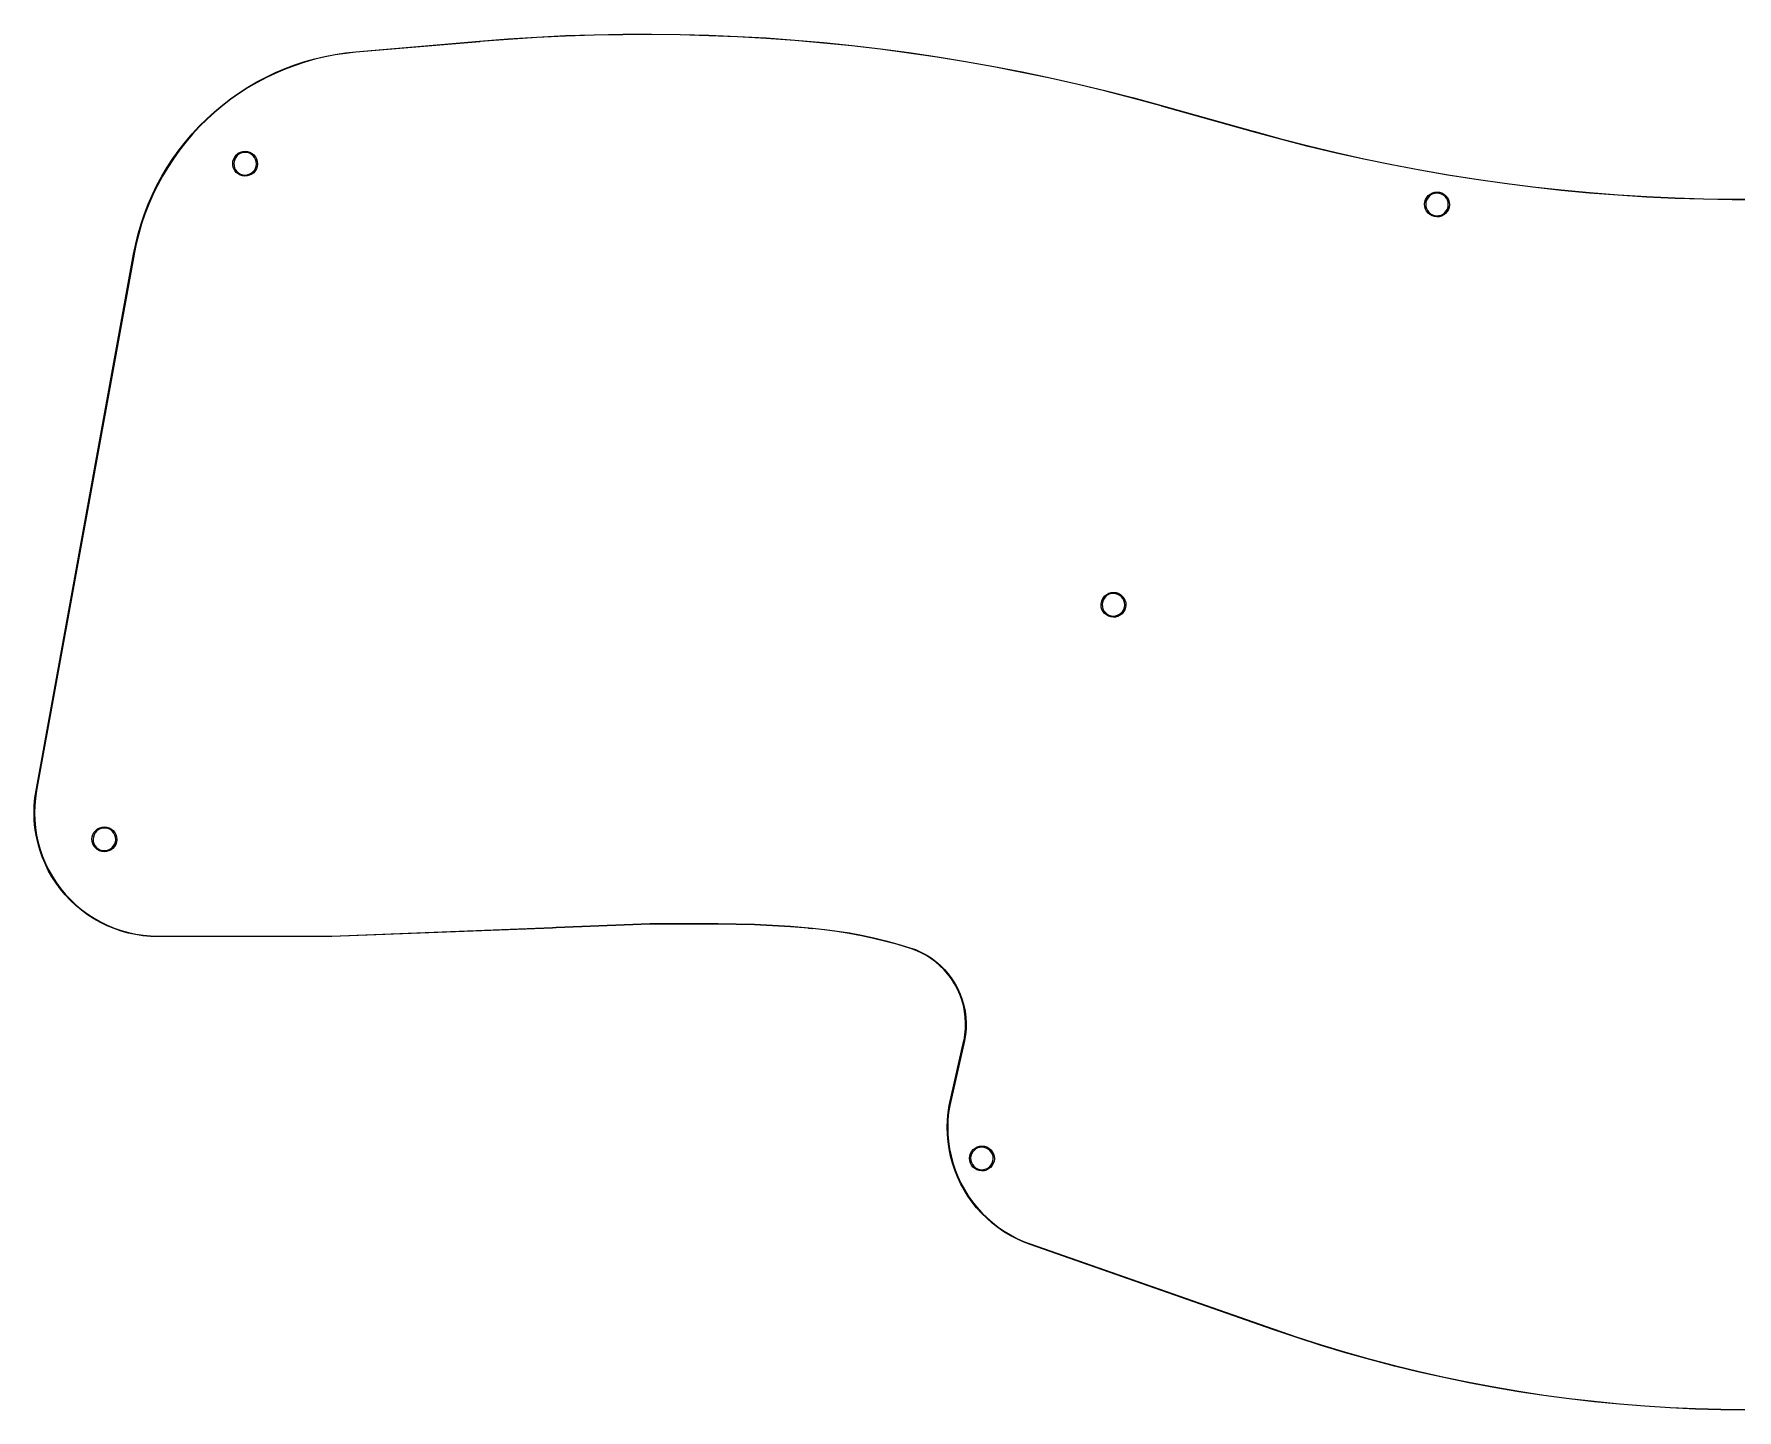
# Model space of a CAD drawing. Extents: x 0.2 to 11.6, y -6.3 to -1.7.
# Drawn here: x 0.17 to 5.87, y -6.31 to -1.71 of the extents above; entities that cross this region are included whole.
import ezdxf

# ---------------------------------------------------------------- set-up
doc = ezdxf.new("R2010")
doc.units = 0
doc.header["$MEASUREMENT"] = 0
doc.layers.add('BLACK', color=7, linetype='CONTINUOUS')

msp = doc.modelspace()

# ---------------------------------------------------------------- linework, layer by layer
at = {"layer": 'BLACK', "linetype": 'CONTINUOUS'}
for p, q in [((2.13921, -1.70954), (2.23522, -1.70922)), ((2.23522, -1.70922), (2.33122, -1.71034)), ((1.24556, -1.76829), (1.65984, -1.73269)), ((1.66001, -1.73465), (1.24573, -1.77025)), ((1.65984, -1.73269), (1.75556, -1.72519)), ((1.66042, -1.73444), (1.66001, -1.73465)), ((1.75568, -1.72697), (1.66042, -1.73444)), ((1.75556, -1.72519), (1.85137, -1.71912)), ((1.85147, -1.72091), (1.75568, -1.72697)), ((1.85137, -1.71912), (1.94727, -1.71449)), ((1.94734, -1.71628), (1.85147, -1.72091)), ((1.94727, -1.71449), (2.04322, -1.7113)), ((2.04327, -1.71308), (1.94734, -1.71628)), ((2.04322, -1.7113), (2.13921, -1.70954)), ((2.13923, -1.71133), (2.04327, -1.71308)), ((2.23521, -1.71101), (2.13923, -1.71133)), ((2.33118, -1.71213), (2.23521, -1.71101)), ((2.42713, -1.71469), (2.33118, -1.71213)), ((2.33122, -1.71034), (2.42719, -1.7129)), ((2.52303, -1.71868), (2.42713, -1.71469)), ((2.42719, -1.7129), (2.52312, -1.7169)), ((2.61885, -1.72411), (2.52303, -1.71868)), ((2.52312, -1.7169), (2.61897, -1.72233)), ((2.71459, -1.73098), (2.61885, -1.72411)), ((2.61897, -1.72233), (2.71473, -1.7292)), ((2.81021, -1.73928), (2.71459, -1.73098)), ((2.71473, -1.7292), (2.81038, -1.7375)), ((2.9057, -1.74901), (2.81021, -1.73928)), ((2.81038, -1.7375), (2.90589, -1.74723)), ((3.00102, -1.76017), (2.9057, -1.74901)), ((2.90589, -1.74723), (3.00125, -1.75839)), ((3.09618, -1.77276), (3.00102, -1.76017)), ((3.00125, -1.75839), (3.09642, -1.77098)), ((1.00906, -1.82443), (1.04168, -1.81217)), ((1.04228, -1.81386), (1.00972, -1.82609)), ((1.04168, -1.81217), (1.07479, -1.8013)), ((1.07531, -1.80301), (1.04228, -1.81386)), ((1.07479, -1.8013), (1.10833, -1.79183)), ((1.10878, -1.79356), (1.07531, -1.80301)), ((1.10833, -1.79183), (1.14223, -1.78378)), ((1.14261, -1.78553), (1.10878, -1.79356)), ((1.14223, -1.78378), (1.17645, -1.77717)), ((1.17675, -1.77893), (1.14261, -1.78553)), ((1.17645, -1.77717), (1.21091, -1.772)), ((1.21114, -1.77377), (1.17675, -1.77893)), ((1.21091, -1.772), (1.24556, -1.76829)), ((1.24529, -1.77011), (1.21114, -1.77377)), ((1.24573, -1.77025), (1.24529, -1.77011)), ((1.24556, -1.76829), (1.24556, -1.76829)), ((3.19113, -1.78677), (3.09618, -1.77276)), ((3.09642, -1.77098), (3.1914, -1.785)), ((3.28586, -1.8022), (3.19113, -1.78677)), ((3.1914, -1.785), (3.28616, -1.80043)), ((3.38035, -1.81905), (3.28586, -1.8022)), ((3.28616, -1.80043), (3.38068, -1.81729)), ((3.47458, -1.83731), (3.38035, -1.81905)), ((3.38068, -1.81729), (3.47493, -1.83556)), ((0.884585, -1.88682), (0.914691, -1.86927)), ((0.915557, -1.87083), (0.885516, -1.88834)), ((0.914691, -1.86927), (0.945509, -1.853)), ((0.946309, -1.8546), (0.915557, -1.87083)), ((0.945509, -1.853), (0.976984, -1.83805)), ((0.977716, -1.83968), (0.946309, -1.8546)), ((0.976984, -1.83805), (1.00906, -1.82443)), ((1.00972, -1.82609), (0.977716, -1.83968)), ((3.56852, -1.85698), (3.47458, -1.83731)), ((3.47493, -1.83556), (3.5689, -1.85523)), ((3.66216, -1.87806), (3.56852, -1.85698)), ((3.5689, -1.85523), (3.66256, -1.87632)), ((3.75547, -1.90054), (3.66216, -1.87806)), ((3.66256, -1.87632), (3.7559, -1.8988)), ((0.799066, -1.94685), (0.826721, -1.92564)), ((0.827777, -1.92708), (0.800182, -1.94824)), ((0.826721, -1.92564), (0.855245, -1.90562)), ((0.856239, -1.90711), (0.827777, -1.92708)), ((0.855245, -1.90562), (0.884585, -1.88682)), ((0.885516, -1.88834), (0.856239, -1.90711)), ((3.84843, -1.92441), (3.75547, -1.90054)), ((3.7559, -1.8988), (3.84889, -1.92268)), ((3.94061, -1.94956), (3.84843, -1.92441)), ((3.84889, -1.92268), (3.94151, -1.94795)), ((0.72179, -2.01716), (0.746554, -1.99265)), ((0.747783, -1.99394), (0.723072, -2.01841)), ((0.746554, -1.99265), (0.772328, -1.96919)), ((0.773501, -1.97054), (0.747783, -1.99394)), ((0.772328, -1.96919), (0.799066, -1.94685)), ((0.800182, -1.94824), (0.773501, -1.97054)), ((3.94098, -1.94985), (3.94061, -1.94956)), ((4.24788, -2.03606), (3.94098, -1.94985)), ((3.94151, -1.94795), (4.24842, -2.03416)), ((0.675465, -2.06922), (0.69808, -2.0427)), ((0.699413, -2.04389), (0.676848, -2.07035)), ((0.69808, -2.0427), (0.72179, -2.01716)), ((0.723072, -2.01841), (0.699413, -2.04389)), ((4.34003, -2.06116), (4.24788, -2.03606)), ((4.24842, -2.03416), (4.24879, -2.03446)), ((4.24879, -2.03446), (4.34048, -2.05944)), ((0.633683, -2.12498), (0.653987, -2.09666)), ((0.655416, -2.09773), (0.635155, -2.12599)), ((0.653987, -2.09666), (0.675465, -2.06922)), ((0.676848, -2.07035), (0.655416, -2.09773)), ((0.846102, -2.1132), (0.852427, -2.10812)), ((0.852427, -2.10812), (0.859619, -2.10436)), ((0.861026, -2.10784), (0.854483, -2.11126)), ((0.859619, -2.10436), (0.867405, -2.10207)), ((0.868108, -2.10575), (0.861026, -2.10784)), ((0.867405, -2.10207), (0.875487, -2.10133)), ((0.875461, -2.10509), (0.868108, -2.10575)), ((0.882803, -2.10586), (0.875461, -2.10509)), ((0.875487, -2.10133), (0.883558, -2.10218)), ((0.889856, -2.10804), (0.882803, -2.10586)), ((0.883558, -2.10218), (0.891311, -2.10458)), ((0.896351, -2.11155), (0.889856, -2.10804)), ((0.891311, -2.10458), (0.89845, -2.10844)), ((4.43256, -2.08483), (4.34003, -2.06116)), ((4.34048, -2.05944), (4.43298, -2.0831)), ((4.52544, -2.10704), (4.43256, -2.08483)), ((4.43298, -2.0831), (4.52584, -2.1053)), ((4.61866, -2.12779), (4.52544, -2.10704)), ((4.52584, -2.1053), (4.61904, -2.12605)), ((0.596739, -2.18406), (0.614589, -2.15413)), ((0.616102, -2.15508), (0.598291, -2.18494)), ((0.614589, -2.15413), (0.633683, -2.12498)), ((0.635155, -2.12599), (0.616102, -2.15508)), ((0.833617, -2.14233), (0.834522, -2.13427)), ((0.833621, -2.14239), (0.833617, -2.14233)), ((0.834296, -2.15042), (0.833621, -2.14239)), ((0.836533, -2.15822), (0.834296, -2.15042)), ((0.834522, -2.13427), (0.836976, -2.12653)), ((0.840243, -2.16544), (0.836533, -2.15822)), ((0.836976, -2.12653), (0.840885, -2.11942)), ((0.838194, -2.13505), (0.837371, -2.14239)), ((0.837371, -2.14239), (0.837989, -2.14974)), ((0.837989, -2.14974), (0.840024, -2.15684)), ((0.840427, -2.12801), (0.838194, -2.13505)), ((0.840024, -2.15684), (0.843399, -2.16341)), ((0.843984, -2.12154), (0.840427, -2.12801)), ((0.840885, -2.11942), (0.846102, -2.1132)), ((0.843399, -2.16341), (0.847985, -2.16919)), ((0.848729, -2.11589), (0.843984, -2.12154)), ((0.854483, -2.11126), (0.848729, -2.11589)), ((0.902039, -2.11626), (0.896351, -2.11155)), ((0.89845, -2.10844), (0.904704, -2.11361)), ((0.901284, -2.17031), (0.906109, -2.16472)), ((0.906705, -2.12198), (0.902039, -2.11626)), ((0.904704, -2.11361), (0.909833, -2.1199)), ((0.906109, -2.16472), (0.909755, -2.1583)), ((0.910172, -2.1285), (0.906705, -2.12198)), ((0.913186, -2.15983), (0.909177, -2.16688)), ((0.909755, -2.1583), (0.912086, -2.15129)), ((0.909833, -2.1199), (0.913643, -2.12707)), ((0.912305, -2.13557), (0.910172, -2.1285)), ((0.912086, -2.15129), (0.913011, -2.14397)), ((0.913026, -2.14291), (0.912305, -2.13557)), ((0.913011, -2.14397), (0.913026, -2.14291)), ((0.915747, -2.15213), (0.913186, -2.15983)), ((0.913643, -2.12707), (0.915989, -2.13484)), ((0.916765, -2.14407), (0.915747, -2.15213)), ((0.915989, -2.13484), (0.916781, -2.14291)), ((0.916781, -2.14291), (0.916765, -2.14407)), ((4.7122, -2.14709), (4.61866, -2.12779)), ((4.61904, -2.12605), (4.71255, -2.14534)), ((4.80603, -2.16492), (4.7122, -2.14709)), ((4.71255, -2.14534), (4.80634, -2.16316)), ((4.90012, -2.18128), (4.80603, -2.16492)), ((4.80634, -2.16316), (4.90041, -2.17952)), ((0.564894, -2.24604), (0.580164, -2.21471)), ((0.581752, -2.21553), (0.566515, -2.24679)), ((0.580164, -2.21471), (0.596739, -2.18406)), ((0.598291, -2.18494), (0.581752, -2.21553)), ((0.845284, -2.1718), (0.840243, -2.16544)), ((0.851464, -2.17706), (0.845284, -2.1718)), ((0.847985, -2.16919), (0.853607, -2.17398)), ((0.858549, -2.18102), (0.851464, -2.17706)), ((0.853607, -2.17398), (0.860052, -2.17758)), ((0.866267, -2.18353), (0.858549, -2.18102)), ((0.860052, -2.17758), (0.867074, -2.17986)), ((0.874326, -2.18449), (0.866267, -2.18353)), ((0.867074, -2.17986), (0.874405, -2.18073)), ((0.882418, -2.18387), (0.874326, -2.18449)), ((0.874405, -2.18073), (0.881766, -2.18017)), ((0.881766, -2.18017), (0.888877, -2.17818)), ((0.890235, -2.18168), (0.882418, -2.18387)), ((0.888877, -2.17818), (0.895467, -2.17485)), ((0.897479, -2.17802), (0.890235, -2.18168)), ((0.895467, -2.17485), (0.901284, -2.17031)), ((0.903874, -2.17303), (0.897479, -2.17802)), ((0.909177, -2.16688), (0.903874, -2.17303)), ((4.99446, -2.19616), (4.90012, -2.18128)), ((4.90041, -2.17952), (4.99472, -2.1944)), ((5.08902, -2.20956), (4.99446, -2.19616)), ((4.99472, -2.1944), (5.08925, -2.2078)), ((5.18377, -2.22149), (5.08902, -2.20956)), ((5.08925, -2.2078), (5.18398, -2.21972)), ((5.27871, -2.23193), (5.18377, -2.22149)), ((5.18398, -2.21972), (5.27889, -2.23016)), ((0.538375, -2.31048), (0.550956, -2.27798)), ((0.552607, -2.27866), (0.540053, -2.31108)), ((0.550956, -2.27798), (0.564894, -2.24604)), ((0.566515, -2.24679), (0.552607, -2.27866)), ((4.82181, -2.27855), (4.82271, -2.27049)), ((4.82181, -2.27861), (4.82181, -2.27855)), ((4.82249, -2.28664), (4.82181, -2.27861)), ((4.82271, -2.27049), (4.82516, -2.26275)), ((4.82516, -2.26275), (4.82907, -2.25564)), ((4.82638, -2.27127), (4.82556, -2.27861)), ((4.82556, -2.27861), (4.82618, -2.28596)), ((4.82862, -2.26423), (4.82638, -2.27127)), ((4.83217, -2.25776), (4.82862, -2.26423)), ((4.82907, -2.25564), (4.83429, -2.24942)), ((4.83692, -2.25211), (4.83217, -2.25776)), ((4.83429, -2.24942), (4.84062, -2.24434)), ((4.84267, -2.24748), (4.83692, -2.25211)), ((4.84062, -2.24434), (4.84781, -2.24058)), ((4.84921, -2.24406), (4.84267, -2.24748)), ((4.84781, -2.24058), (4.85559, -2.23829)), ((4.8563, -2.24197), (4.84921, -2.24406)), ((4.85559, -2.23829), (4.86368, -2.23755)), ((4.86365, -2.24131), (4.8563, -2.24197)), ((4.87099, -2.24208), (4.86365, -2.24131)), ((4.86368, -2.23755), (4.87175, -2.2384)), ((4.87805, -2.24426), (4.87099, -2.24208)), ((4.87175, -2.2384), (4.8795, -2.2408)), ((4.88454, -2.24777), (4.87805, -2.24426)), ((4.8795, -2.2408), (4.88664, -2.24466)), ((4.89023, -2.25248), (4.88454, -2.24777)), ((4.88664, -2.24466), (4.89289, -2.24983)), ((4.89489, -2.2582), (4.89023, -2.25248)), ((4.89289, -2.24983), (4.89802, -2.25612)), ((4.89836, -2.26472), (4.89489, -2.2582)), ((4.89802, -2.25612), (4.90183, -2.26329)), ((4.90049, -2.27179), (4.89836, -2.26472)), ((4.90121, -2.27913), (4.90049, -2.27179)), ((4.9012, -2.28019), (4.90121, -2.27913)), ((4.90183, -2.26329), (4.90418, -2.27106)), ((4.90418, -2.27106), (4.90497, -2.27913)), ((4.90497, -2.27913), (4.90495, -2.28029)), ((5.37379, -2.24088), (5.27871, -2.23193)), ((5.27889, -2.23016), (5.37394, -2.23911)), ((5.469, -2.24835), (5.37379, -2.24088)), ((5.37394, -2.23911), (5.46913, -2.24657)), ((5.56432, -2.25432), (5.469, -2.24835)), ((5.46913, -2.24657), (5.56442, -2.25254)), ((5.65972, -2.2588), (5.56432, -2.25432)), ((5.56442, -2.25254), (5.65979, -2.25702)), ((5.75518, -2.26179), (5.65972, -2.2588)), ((5.65979, -2.25702), (5.75522, -2.26001)), ((5.85067, -2.26329), (5.75518, -2.26179)), ((5.75522, -2.26001), (5.85069, -2.2615)), ((5.94618, -2.26329), (5.85067, -2.26329)), ((5.85069, -2.2615), (5.94616, -2.2615)), ((0.527173, -2.34347), (0.538375, -2.31048)), ((0.540053, -2.31108), (0.528875, -2.34401)), ((4.82472, -2.29444), (4.82249, -2.28664)), ((4.82843, -2.30166), (4.82472, -2.29444)), ((4.82618, -2.28596), (4.82821, -2.29306)), ((4.82821, -2.29306), (4.83159, -2.29963)), ((4.83347, -2.30802), (4.82843, -2.30166)), ((4.83159, -2.29963), (4.83617, -2.30541)), ((4.83965, -2.31328), (4.83347, -2.30802)), ((4.83617, -2.30541), (4.8418, -2.3102)), ((4.84674, -2.31724), (4.83965, -2.31328)), ((4.8418, -2.3102), (4.84824, -2.3138)), ((4.85446, -2.31975), (4.84674, -2.31724)), ((4.84824, -2.3138), (4.85526, -2.31608)), ((4.86251, -2.32071), (4.85446, -2.31975)), ((4.85526, -2.31608), (4.86259, -2.31695)), ((4.87061, -2.32009), (4.86251, -2.32071)), ((4.86259, -2.31695), (4.86995, -2.31639)), ((4.86995, -2.31639), (4.87707, -2.3144)), ((4.87842, -2.3179), (4.87061, -2.32009)), ((4.87707, -2.3144), (4.88366, -2.31107)), ((4.88567, -2.31424), (4.87842, -2.3179)), ((4.88366, -2.31107), (4.88947, -2.30653)), ((4.89206, -2.30925), (4.88567, -2.31424)), ((4.88947, -2.30653), (4.8943, -2.30094)), ((4.89737, -2.3031), (4.89206, -2.30925)), ((4.8943, -2.30094), (4.89794, -2.29452)), ((4.90137, -2.29605), (4.89737, -2.3031)), ((4.89794, -2.29452), (4.90027, -2.28751)), ((4.90027, -2.28751), (4.9012, -2.28019)), ((4.90394, -2.28835), (4.90137, -2.29605)), ((4.90495, -2.28029), (4.90394, -2.28835)), ((0.508983, -2.41074), (0.51737, -2.37691)), ((0.519093, -2.37738), (0.510724, -2.41113)), ((0.51737, -2.37691), (0.527173, -2.34347)), ((0.528875, -2.34401), (0.519093, -2.37738)), ((0.17562, -4.23951), (0.502026, -2.44488)), ((0.503963, -2.44524), (0.177556, -4.23987)), ((0.502026, -2.44488), (0.508983, -2.41074)), ((0.510724, -2.41113), (0.503867, -2.44479)), ((0.503867, -2.44479), (0.503963, -2.44524)), ((3.74655, -3.59462), (3.75176, -3.5884)), ((3.75176, -3.5884), (3.75809, -3.58331)), ((3.76014, -3.58646), (3.75439, -3.59108)), ((3.75809, -3.58331), (3.76528, -3.57955)), ((3.76669, -3.58304), (3.76014, -3.58646)), ((3.76528, -3.57955), (3.77307, -3.57726)), ((3.77377, -3.58095), (3.76669, -3.58304)), ((3.77307, -3.57726), (3.78115, -3.57653)), ((3.78112, -3.58028), (3.77377, -3.58095)), ((3.78846, -3.58105), (3.78112, -3.58028)), ((3.78115, -3.57653), (3.78922, -3.57738)), ((3.79552, -3.58324), (3.78846, -3.58105)), ((3.78922, -3.57738), (3.79697, -3.57978)), ((3.80201, -3.58675), (3.79552, -3.58324)), ((3.79697, -3.57978), (3.80411, -3.58364)), ((3.8077, -3.59145), (3.80201, -3.58675)), ((3.80411, -3.58364), (3.81036, -3.58881)), ((3.81036, -3.58881), (3.81549, -3.5951)), ((3.73928, -3.61753), (3.74018, -3.60946)), ((3.73928, -3.61758), (3.73928, -3.61753)), ((3.73996, -3.62562), (3.73928, -3.61758)), ((3.74219, -3.63342), (3.73996, -3.62562)), ((3.74018, -3.60946), (3.74264, -3.60173)), ((3.7459, -3.64064), (3.74219, -3.63342)), ((3.74264, -3.60173), (3.74655, -3.59462)), ((3.74385, -3.61025), (3.74303, -3.61758)), ((3.74303, -3.61758), (3.74365, -3.62494)), ((3.74365, -3.62494), (3.74568, -3.63204)), ((3.74609, -3.60321), (3.74385, -3.61025)), ((3.74568, -3.63204), (3.74906, -3.6386)), ((3.75094, -3.647), (3.7459, -3.64064)), ((3.74964, -3.59674), (3.74609, -3.60321)), ((3.74906, -3.6386), (3.75365, -3.64439)), ((3.75439, -3.59108), (3.74964, -3.59674)), ((3.75365, -3.64439), (3.75927, -3.64917)), ((3.80113, -3.65005), (3.80694, -3.6455)), ((3.80694, -3.6455), (3.81177, -3.63992)), ((3.81237, -3.59718), (3.8077, -3.59145)), ((3.81484, -3.64208), (3.80953, -3.64822)), ((3.81177, -3.63992), (3.81542, -3.6335)), ((3.81583, -3.60369), (3.81237, -3.59718)), ((3.81885, -3.63502), (3.81484, -3.64208)), ((3.81542, -3.6335), (3.81775, -3.62649)), ((3.81549, -3.5951), (3.8193, -3.60226)), ((3.81797, -3.61076), (3.81583, -3.60369)), ((3.81775, -3.62649), (3.81867, -3.61917)), ((3.81869, -3.61811), (3.81797, -3.61076)), ((3.81867, -3.61917), (3.81869, -3.61811)), ((3.82141, -3.62732), (3.81885, -3.63502)), ((3.8193, -3.60226), (3.82165, -3.61003)), ((3.82242, -3.61927), (3.82141, -3.62732)), ((3.82165, -3.61003), (3.82244, -3.61811)), ((3.82244, -3.61811), (3.82242, -3.61927)), ((3.75712, -3.65226), (3.75094, -3.647)), ((3.76421, -3.65622), (3.75712, -3.65226)), ((3.75927, -3.64917), (3.76571, -3.65278)), ((3.77193, -3.65872), (3.76421, -3.65622)), ((3.76571, -3.65278), (3.77273, -3.65506)), ((3.77999, -3.65969), (3.77193, -3.65872)), ((3.77273, -3.65506), (3.78006, -3.65593)), ((3.78808, -3.65906), (3.77999, -3.65969)), ((3.78006, -3.65593), (3.78743, -3.65536)), ((3.78743, -3.65536), (3.79454, -3.65338)), ((3.79589, -3.65688), (3.78808, -3.65906)), ((3.79454, -3.65338), (3.80113, -3.65005)), ((3.80314, -3.65322), (3.79589, -3.65688)), ((3.80953, -3.64822), (3.80314, -3.65322)), ((0.169657, -4.28916), (0.171889, -4.26425)), ((0.173656, -4.26446), (0.171434, -4.28926)), ((0.171889, -4.26425), (0.17562, -4.23951)), ((0.177308, -4.24025), (0.173656, -4.26446)), ((0.17562, -4.23951), (0.17562, -4.23951)), ((0.177556, -4.23987), (0.177308, -4.24025)), ((0.177308, -4.24025), (0.177308, -4.24025)), ((0.168932, -4.31416), (0.169657, -4.28916)), ((0.169716, -4.33916), (0.168932, -4.31416)), ((0.171434, -4.28926), (0.170712, -4.31416)), ((0.170712, -4.31416), (0.171493, -4.33905)), ((0.172008, -4.36406), (0.169716, -4.33916)), ((0.171493, -4.33905), (0.173775, -4.36385)), ((0.175798, -4.38879), (0.172008, -4.36406)), ((0.173775, -4.36385), (0.177549, -4.38846)), ((0.363656, -4.39411), (0.366109, -4.38637)), ((0.366109, -4.38637), (0.370019, -4.37926)), ((0.373117, -4.38138), (0.369561, -4.38785)), ((0.370019, -4.37926), (0.375236, -4.37305)), ((0.377863, -4.37573), (0.373117, -4.38138)), ((0.375236, -4.37305), (0.381561, -4.36796)), ((0.383617, -4.3711), (0.377863, -4.37573)), ((0.381561, -4.36796), (0.388753, -4.3642)), ((0.39016, -4.36768), (0.383617, -4.3711)), ((0.388753, -4.3642), (0.396539, -4.36191)), ((0.397242, -4.3656), (0.39016, -4.36768)), ((0.396539, -4.36191), (0.404621, -4.36117)), ((0.404595, -4.36493), (0.397242, -4.3656)), ((0.411937, -4.3657), (0.404595, -4.36493)), ((0.404621, -4.36117), (0.412692, -4.36202)), ((0.41899, -4.36788), (0.411937, -4.3657)), ((0.412692, -4.36202), (0.420445, -4.36442)), ((0.425484, -4.37139), (0.41899, -4.36788)), ((0.420445, -4.36442), (0.427584, -4.36828)), ((0.431173, -4.3761), (0.425484, -4.37139)), ((0.427584, -4.36828), (0.433837, -4.37345)), ((0.435839, -4.38182), (0.431173, -4.3761)), ((0.433837, -4.37345), (0.438967, -4.37974)), ((0.439305, -4.38834), (0.435839, -4.38182)), ((0.438967, -4.37974), (0.442777, -4.38691)), ((0.442777, -4.38691), (0.445123, -4.39468)), ((0.181073, -4.41324), (0.175798, -4.38879)), ((0.177549, -4.38846), (0.182801, -4.41281)), ((0.187813, -4.43732), (0.181073, -4.41324)), ((0.182801, -4.41281), (0.189512, -4.43679)), ((0.195994, -4.46096), (0.187813, -4.43732)), ((0.189512, -4.43679), (0.197658, -4.46032)), ((0.362751, -4.40218), (0.363656, -4.39411)), ((0.362755, -4.40223), (0.362751, -4.40218)), ((0.36343, -4.41026), (0.362755, -4.40223)), ((0.365667, -4.41806), (0.36343, -4.41026)), ((0.369377, -4.42528), (0.365667, -4.41806)), ((0.367328, -4.39489), (0.366505, -4.40223)), ((0.366505, -4.40223), (0.367123, -4.40958)), ((0.367123, -4.40958), (0.369158, -4.41668)), ((0.369561, -4.38785), (0.367328, -4.39489)), ((0.369158, -4.41668), (0.372533, -4.42325)), ((0.374418, -4.43164), (0.369377, -4.42528)), ((0.372533, -4.42325), (0.377119, -4.42903)), ((0.380598, -4.4369), (0.374418, -4.43164)), ((0.377119, -4.42903), (0.382741, -4.43382)), ((0.387683, -4.44086), (0.380598, -4.4369)), ((0.382741, -4.43382), (0.389186, -4.43742)), ((0.395401, -4.44337), (0.387683, -4.44086)), ((0.389186, -4.43742), (0.396207, -4.4397)), ((0.40346, -4.44433), (0.395401, -4.44337)), ((0.396207, -4.4397), (0.403538, -4.44058)), ((0.411552, -4.44371), (0.40346, -4.44433)), ((0.403538, -4.44058), (0.4109, -4.44001)), ((0.4109, -4.44001), (0.418011, -4.43802)), ((0.419368, -4.44153), (0.411552, -4.44371)), ((0.418011, -4.43802), (0.424601, -4.4347)), ((0.426612, -4.43787), (0.419368, -4.44153)), ((0.424601, -4.4347), (0.430418, -4.43015)), ((0.433008, -4.43287), (0.426612, -4.43787)), ((0.430418, -4.43015), (0.435243, -4.42456)), ((0.438311, -4.42673), (0.433008, -4.43287)), ((0.435243, -4.42456), (0.438889, -4.41814)), ((0.442319, -4.41967), (0.438311, -4.42673)), ((0.438889, -4.41814), (0.44122, -4.41114)), ((0.441439, -4.39541), (0.439305, -4.38834)), ((0.44122, -4.41114), (0.442145, -4.40381)), ((0.44216, -4.40276), (0.441439, -4.39541)), ((0.442145, -4.40381), (0.44216, -4.40276)), ((0.444881, -4.41197), (0.442319, -4.41967)), ((0.445898, -4.40392), (0.444881, -4.41197)), ((0.445123, -4.39468), (0.445915, -4.40276)), ((0.445915, -4.40276), (0.445898, -4.40392)), ((0.205586, -4.48406), (0.195994, -4.46096)), ((0.197658, -4.46032), (0.207209, -4.48332)), ((0.216554, -4.50653), (0.205586, -4.48406)), ((0.207209, -4.48332), (0.21813, -4.50571)), ((0.228859, -4.52831), (0.216554, -4.50653)), ((0.21813, -4.50571), (0.230382, -4.52739)), ((0.242455, -4.5493), (0.228859, -4.52831)), ((0.230382, -4.52739), (0.243919, -4.54829)), ((0.257292, -4.56944), (0.242455, -4.5493)), ((0.243919, -4.54829), (0.258693, -4.56834)), ((0.273318, -4.58864), (0.257292, -4.56944)), ((0.258693, -4.56834), (0.27465, -4.58746)), ((0.290473, -4.60684), (0.273318, -4.58864)), ((0.27465, -4.58746), (0.291731, -4.60558)), ((0.308694, -4.62398), (0.290473, -4.60684)), ((0.291731, -4.60558), (0.309874, -4.62264)), ((0.327916, -4.63998), (0.308694, -4.62398)), ((0.309874, -4.62264), (0.329014, -4.63858)), ((0.348069, -4.65479), (0.327916, -4.63998)), ((0.329014, -4.63858), (0.34908, -4.65333)), ((0.369079, -4.66836), (0.348069, -4.65479)), ((0.34908, -4.65333), (0.369999, -4.66684)), ((0.390869, -4.68064), (0.369079, -4.66836)), ((0.369999, -4.66684), (0.391696, -4.67906)), ((0.41336, -4.69158), (0.390869, -4.68064)), ((0.391696, -4.67906), (0.41409, -4.68996)), ((0.436471, -4.70115), (0.41336, -4.69158)), ((0.41409, -4.68996), (0.437101, -4.69948)), ((0.460116, -4.7093), (0.436471, -4.70115)), ((0.437101, -4.69948), (0.460645, -4.7076)), ((0.48421, -4.71601), (0.460116, -4.7093)), ((0.460645, -4.7076), (0.484636, -4.71428)), ((0.508665, -4.72126), (0.48421, -4.71601)), ((0.484636, -4.71428), (0.508986, -4.7195)), ((0.533392, -4.72502), (0.508665, -4.72126)), ((0.508986, -4.7195), (0.533607, -4.72325)), ((0.558301, -4.72728), (0.533392, -4.72502)), ((0.533607, -4.72325), (0.558409, -4.7255)), ((0.583301, -4.72803), (0.558301, -4.72728)), ((0.558409, -4.7255), (0.582878, -4.72624)), ((0.582878, -4.72624), (0.583301, -4.72606)), ((0.583301, -4.72606), (1.16487, -4.72606)), ((1.16489, -4.72803), (0.583301, -4.72803)), ((1.16487, -4.72606), (1.90356, -4.6977)), ((1.16491, -4.72803), (1.16489, -4.72803)), ((1.16492, -4.72803), (1.16491, -4.72803)), ((1.90366, -4.69966), (1.16492, -4.72803)), ((1.90356, -4.6977), (1.91541, -4.69678)), ((1.90368, -4.69965), (1.90366, -4.69966)), ((1.90369, -4.69966), (1.90368, -4.69965)), ((1.91555, -4.69875), (1.90369, -4.69966)), ((1.91541, -4.69678), (1.91543, -4.69679)), ((1.91543, -4.69679), (1.91545, -4.69678)), ((1.91545, -4.69678), (2.22933, -4.68473)), ((2.22939, -4.68669), (1.91555, -4.69875)), ((2.22933, -4.68473), (2.22935, -4.68473)), ((2.22935, -4.68473), (2.22937, -4.68473)), ((2.22937, -4.68473), (2.45771, -4.68473)), ((2.45771, -4.68669), (2.22939, -4.68669)), ((2.45771, -4.68473), (2.51844, -4.68528)), ((2.45804, -4.68656), (2.45771, -4.68669)), ((2.51841, -4.68711), (2.45804, -4.68656)), ((2.57908, -4.68876), (2.51841, -4.68711)), ((2.51844, -4.68528), (2.57915, -4.68693)), ((2.63972, -4.69151), (2.57908, -4.68876)), ((2.57915, -4.68693), (2.63982, -4.68968)), ((2.70029, -4.69536), (2.63972, -4.69151)), ((2.63982, -4.68968), (2.70043, -4.69353)), ((2.76047, -4.70028), (2.70029, -4.69536)), ((2.70043, -4.69353), (2.76095, -4.69848)), ((2.76078, -4.70044), (2.76047, -4.70028)), ((2.77294, -4.70155), (2.76078, -4.70044)), ((2.76095, -4.69848), (2.77311, -4.69959)), ((2.77327, -4.70144), (2.77294, -4.70155)), ((2.77311, -4.69959), (2.81456, -4.70392)), ((2.81435, -4.70573), (2.77327, -4.70144)), ((2.85561, -4.71117), (2.81435, -4.70573)), ((2.81456, -4.70392), (2.85587, -4.70936)), ((2.89671, -4.71771), (2.85561, -4.71117)), ((2.85587, -4.70936), (2.89703, -4.71591)), ((2.93763, -4.72535), (2.89671, -4.71771)), ((2.89703, -4.71591), (2.93799, -4.72356)), ((2.97832, -4.73409), (2.93763, -4.72535)), ((2.93799, -4.72356), (2.97873, -4.73231)), ((3.01877, -4.74392), (2.97832, -4.73409)), ((2.97873, -4.73231), (3.01922, -4.74215)), ((3.05893, -4.75483), (3.01877, -4.74392)), ((3.01922, -4.74215), (3.05943, -4.75308)), ((3.09848, -4.76673), (3.05893, -4.75483)), ((3.05943, -4.75308), (3.09934, -4.76508)), ((3.09875, -4.76695), (3.09848, -4.76673)), ((3.09917, -4.76692), (3.09875, -4.76695)), ((3.1173, -4.77337), (3.09917, -4.76692)), ((3.09934, -4.76508), (3.09934, -4.76508)), ((3.09934, -4.76508), (3.09934, -4.76508)), ((3.09934, -4.76508), (3.11796, -4.77171)), ((3.13526, -4.7813), (3.1173, -4.77337)), ((3.11796, -4.77171), (3.13605, -4.77969)), ((3.1526, -4.79052), (3.13526, -4.7813)), ((3.13605, -4.77969), (3.1535, -4.78897)), ((3.16921, -4.80099), (3.1526, -4.79052)), ((3.1535, -4.78897), (3.17022, -4.79951)), ((3.18502, -4.81265), (3.16921, -4.80099)), ((3.17022, -4.79951), (3.18613, -4.81124)), ((3.19992, -4.82543), (3.18502, -4.81265)), ((3.18613, -4.81124), (3.20114, -4.82411)), ((3.21385, -4.83927), (3.19992, -4.82543)), ((3.20114, -4.82411), (3.21516, -4.83804)), ((3.22673, -4.85409), (3.21385, -4.83927)), ((3.21516, -4.83804), (3.22813, -4.85297)), ((3.23849, -4.86982), (3.22673, -4.85409)), ((3.22813, -4.85297), (3.23996, -4.8688)), ((3.24907, -4.88636), (3.23849, -4.86982)), ((3.23996, -4.8688), (3.25061, -4.88545)), ((3.2584, -4.90364), (3.24907, -4.88636)), ((3.25061, -4.88545), (3.26001, -4.90284)), ((3.26645, -4.92155), (3.2584, -4.90364)), ((3.26001, -4.90284), (3.26811, -4.92088)), ((3.27316, -4.94), (3.26645, -4.92155)), ((3.26811, -4.92088), (3.27486, -4.93945)), ((3.2785, -4.9589), (3.27316, -4.94)), ((3.27486, -4.93945), (3.28024, -4.95848)), ((3.28244, -4.97814), (3.2785, -4.9589)), ((3.28024, -4.95848), (3.28421, -4.97784)), ((3.28496, -4.99761), (3.28244, -4.97814)), ((3.28421, -4.97784), (3.28675, -4.99745)), ((3.28605, -5.01722), (3.28496, -4.99761)), ((3.28675, -4.99745), (3.28784, -5.01718)), ((3.28077, -5.07539), (3.28392, -5.0564)), ((3.28569, -5.05663), (3.28246, -5.07613)), ((3.28392, -5.0564), (3.2857, -5.03685)), ((3.28749, -5.03695), (3.28569, -5.05663)), ((3.2857, -5.03685), (3.28605, -5.01722)), ((3.28784, -5.01718), (3.28749, -5.03695)), ((3.23108, -5.29246), (3.28053, -5.07572)), ((3.28245, -5.07616), (3.23299, -5.2929)), ((3.28053, -5.07572), (3.28075, -5.07542)), ((3.28075, -5.07542), (3.28077, -5.07539)), ((3.28246, -5.07613), (3.28245, -5.07614)), ((3.28245, -5.07614), (3.28245, -5.07616)), ((3.22741, -5.31664), (3.23107, -5.29251)), ((3.23277, -5.29322), (3.22919, -5.31686)), ((3.23107, -5.29251), (3.23108, -5.29249)), ((3.23107, -5.29251), (3.23107, -5.29251)), ((3.23108, -5.29249), (3.23108, -5.29246)), ((3.23279, -5.29319), (3.23277, -5.29322)), ((3.23299, -5.2929), (3.23279, -5.29319)), ((3.22438, -5.36535), (3.22518, -5.34095)), ((3.22518, -5.34095), (3.22741, -5.31664)), ((3.22696, -5.34106), (3.22617, -5.36536)), ((3.22919, -5.31686), (3.22696, -5.34106)), ((3.22502, -5.38975), (3.22438, -5.36535)), ((3.2271, -5.41408), (3.22502, -5.38975)), ((3.22617, -5.36536), (3.22681, -5.38965)), ((3.22681, -5.38965), (3.22888, -5.41387)), ((3.23061, -5.43823), (3.2271, -5.41408)), ((3.22888, -5.41387), (3.23237, -5.43792)), ((3.23553, -5.46214), (3.23061, -5.43823)), ((3.23237, -5.43792), (3.23727, -5.46173)), ((3.24185, -5.48572), (3.23553, -5.46214)), ((3.23727, -5.46173), (3.24357, -5.48521)), ((3.29897, -5.4695), (3.29988, -5.46143)), ((3.29898, -5.46955), (3.29897, -5.4695)), ((3.29965, -5.47759), (3.29898, -5.46955)), ((3.29988, -5.46143), (3.30233, -5.4537)), ((3.30233, -5.4537), (3.30624, -5.44659)), ((3.30355, -5.46221), (3.30273, -5.46955)), ((3.30273, -5.46955), (3.30334, -5.47691)), ((3.30578, -5.45518), (3.30355, -5.46221)), ((3.30934, -5.44871), (3.30578, -5.45518)), ((3.30624, -5.44659), (3.31146, -5.44037)), ((3.31408, -5.44305), (3.30934, -5.44871)), ((3.31146, -5.44037), (3.31778, -5.43528)), ((3.31984, -5.43842), (3.31408, -5.44305)), ((3.31778, -5.43528), (3.32497, -5.43152)), ((3.32638, -5.435), (3.31984, -5.43842)), ((3.32497, -5.43152), (3.33276, -5.42923)), ((3.33346, -5.43292), (3.32638, -5.435)), ((3.33276, -5.42923), (3.34084, -5.4285)), ((3.34082, -5.43225), (3.33346, -5.43292)), ((3.34816, -5.43302), (3.34082, -5.43225)), ((3.34084, -5.4285), (3.34891, -5.42934)), ((3.35521, -5.43521), (3.34816, -5.43302)), ((3.34891, -5.42934), (3.35667, -5.43174)), ((3.3617, -5.43872), (3.35521, -5.43521)), ((3.35667, -5.43174), (3.3638, -5.4356)), ((3.36739, -5.44342), (3.3617, -5.43872)), ((3.3638, -5.4356), (3.37006, -5.44078)), ((3.37206, -5.44914), (3.36739, -5.44342)), ((3.37006, -5.44078), (3.37519, -5.44707)), ((3.37553, -5.45566), (3.37206, -5.44914)), ((3.37519, -5.44707), (3.379, -5.45423)), ((3.37766, -5.46273), (3.37553, -5.45566)), ((3.37838, -5.47008), (3.37766, -5.46273)), ((3.37837, -5.47114), (3.37838, -5.47008)), ((3.379, -5.45423), (3.38134, -5.462)), ((3.38134, -5.462), (3.38214, -5.47008)), ((3.38214, -5.47008), (3.38212, -5.47124)), ((3.24955, -5.50889), (3.24185, -5.48572)), ((3.24357, -5.48521), (3.25124, -5.50827)), ((3.2586, -5.53156), (3.24955, -5.50889)), ((3.25124, -5.50827), (3.26025, -5.53085)), ((3.30189, -5.48539), (3.29965, -5.47759)), ((3.3056, -5.49261), (3.30189, -5.48539)), ((3.30334, -5.47691), (3.30538, -5.484)), ((3.30538, -5.484), (3.30875, -5.49057)), ((3.31064, -5.49897), (3.3056, -5.49261)), ((3.30875, -5.49057), (3.31334, -5.49636)), ((3.31682, -5.50423), (3.31064, -5.49897)), ((3.31334, -5.49636), (3.31896, -5.50114)), ((3.3239, -5.50818), (3.31682, -5.50423)), ((3.31896, -5.50114), (3.32541, -5.50474)), ((3.33162, -5.51069), (3.3239, -5.50818)), ((3.32541, -5.50474), (3.33243, -5.50703)), ((3.33968, -5.51165), (3.33162, -5.51069)), ((3.33243, -5.50703), (3.33976, -5.5079)), ((3.34777, -5.51103), (3.33968, -5.51165)), ((3.33976, -5.5079), (3.34712, -5.50733)), ((3.34712, -5.50733), (3.35423, -5.50535)), ((3.35559, -5.50885), (3.34777, -5.51103)), ((3.35423, -5.50535), (3.36082, -5.50202)), ((3.36283, -5.50519), (3.35559, -5.50885)), ((3.36082, -5.50202), (3.36664, -5.49747)), ((3.36923, -5.50019), (3.36283, -5.50519)), ((3.36664, -5.49747), (3.37146, -5.49188)), ((3.37453, -5.49405), (3.36923, -5.50019)), ((3.37146, -5.49188), (3.37511, -5.48547)), ((3.37854, -5.48699), (3.37453, -5.49405)), ((3.37511, -5.48547), (3.37744, -5.47846)), ((3.37744, -5.47846), (3.37837, -5.47114)), ((3.3811, -5.47929), (3.37854, -5.48699)), ((3.38212, -5.47124), (3.3811, -5.47929)), ((3.26897, -5.55366), (3.2586, -5.53156)), ((3.26025, -5.53085), (3.27057, -5.55285)), ((3.28063, -5.57511), (3.26897, -5.55366)), ((3.27057, -5.55285), (3.28218, -5.57421)), ((3.29352, -5.59583), (3.28063, -5.57511)), ((3.28218, -5.57421), (3.29502, -5.59484)), ((3.30762, -5.61577), (3.29352, -5.59583)), ((3.29502, -5.59484), (3.30905, -5.61469)), ((3.32286, -5.63483), (3.30762, -5.61577)), ((3.30905, -5.61469), (3.32423, -5.63367)), ((3.3392, -5.65297), (3.32286, -5.63483)), ((3.32423, -5.63367), (3.3405, -5.65173)), ((3.35658, -5.67011), (3.3392, -5.65297)), ((3.3405, -5.65173), (3.3578, -5.6688)), ((3.37494, -5.6862), (3.35658, -5.67011)), ((3.3578, -5.6688), (3.37608, -5.68482)), ((3.39422, -5.70118), (3.37494, -5.6862)), ((3.37608, -5.68482), (3.39527, -5.69973)), ((3.41434, -5.715), (3.39422, -5.70118)), ((3.39527, -5.69973), (3.41531, -5.71349)), ((3.43524, -5.72761), (3.41434, -5.715)), ((3.41531, -5.71349), (3.43612, -5.72605)), ((3.45685, -5.73897), (3.43524, -5.72761)), ((3.43612, -5.72605), (3.45764, -5.73736)), ((3.47909, -5.74903), (3.45685, -5.73897)), ((3.45764, -5.73736), (3.47978, -5.74738)), ((3.50188, -5.75777), (3.47909, -5.74903)), ((3.47978, -5.74738), (3.5021, -5.75594)), ((4.31424, -6.04204), (3.50188, -5.75777)), ((3.50188, -5.75777), (3.50188, -5.75777)), ((3.5021, -5.75594), (3.50253, -5.75591)), ((3.50253, -5.75591), (4.31489, -6.04018)), ((4.39469, -6.0694), (4.31424, -6.04204)), ((4.31424, -6.04204), (4.31424, -6.04204)), ((4.31489, -6.04018), (4.31525, -6.0405)), ((4.31525, -6.0405), (4.39525, -6.06771)), ((4.47561, -6.09532), (4.39469, -6.0694)), ((4.39525, -6.06771), (4.47614, -6.09362)), ((4.55698, -6.11981), (4.47561, -6.09532)), ((4.47614, -6.09362), (4.55748, -6.1181)), ((4.63877, -6.14285), (4.55698, -6.11981)), ((4.55748, -6.1181), (4.63924, -6.14113)), ((4.72095, -6.16444), (4.63877, -6.14285)), ((4.63924, -6.14113), (4.72139, -6.16271)), ((4.80351, -6.18457), (4.72095, -6.16444)), ((4.72139, -6.16271), (4.80391, -6.18284)), ((4.8864, -6.20324), (4.80351, -6.18457)), ((4.80391, -6.18284), (4.88678, -6.20149)), ((4.96962, -6.22043), (4.8864, -6.20324)), ((4.88678, -6.20149), (4.96996, -6.21868)), ((5.05313, -6.23614), (4.96962, -6.22043)), ((4.96996, -6.21868), (5.05344, -6.23439)), ((5.1369, -6.25038), (5.05313, -6.23614)), ((5.05344, -6.23439), (5.13718, -6.24862)), ((5.22091, -6.26313), (5.1369, -6.25038)), ((5.13718, -6.24862), (5.22116, -6.26136)), ((5.30513, -6.27438), (5.22091, -6.26313)), ((5.22116, -6.26136), (5.30535, -6.27262)), ((5.38954, -6.28415), (5.30513, -6.27438)), ((5.30535, -6.27262), (5.38973, -6.28238)), ((5.47411, -6.29241), (5.38954, -6.28415)), ((5.38973, -6.28238), (5.47427, -6.29064)), ((5.55881, -6.29918), (5.47411, -6.29241)), ((5.47427, -6.29064), (5.55894, -6.29741)), ((5.64362, -6.30445), (5.55881, -6.29918)), ((5.55894, -6.29741), (5.64372, -6.30267)), ((5.72851, -6.30821), (5.64362, -6.30445)), ((5.64372, -6.30267), (5.72858, -6.30643)), ((5.81346, -6.31047), (5.72851, -6.30821)), ((5.72858, -6.30643), (5.81349, -6.30869)), ((5.89843, -6.31122), (5.81346, -6.31047)), ((5.81349, -6.30869), (5.89843, -6.30944))]:
    msp.add_line(p, q, dxfattribs=at)

doc.saveas('drawing.dxf')
